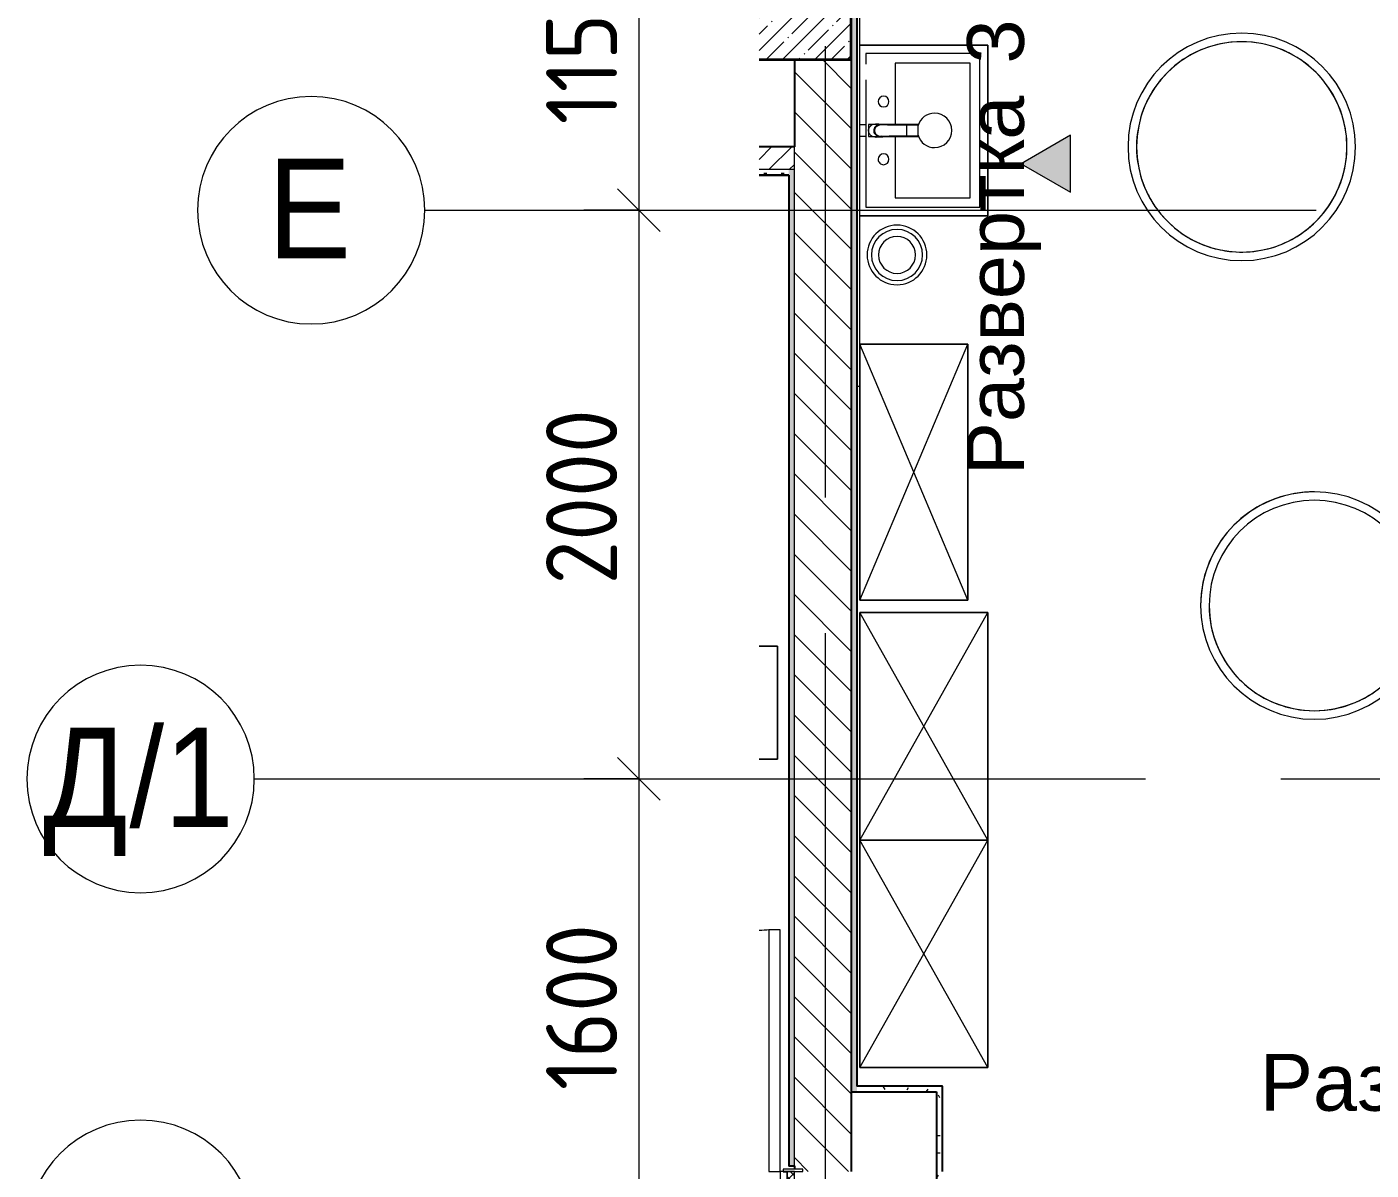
# Model space of a CAD drawing. Header units: millimetres. Extents: x 97900 to 162318, y -1987 to 22028.
# Drawn here: x 97900 to 102629, y 13625 to 17645 of the extents above; entities that cross this region are included whole.
import ezdxf

# ---------------------------------------------------------------- set-up
doc = ezdxf.new("R2010")
doc.units = ezdxf.units.MM
doc.linetypes.add('Осевая', pattern=[3175, 635, -476.25, 1587.5, -476.25])
for name, color, linetype, lineweight in [('0-1', 7, 'Continuous', 9), ('A-ANNO-DIMS', 7, 'Continuous', 9), ('A-ANNO-DIMS-100', 7, 'Continuous', 9), ('A-DOOR', 7, 'Continuous', 9), ('A-DOOR-1', 7, 'Continuous', 13), ('A-DOOR-FRAM', 7, 'Continuous', 13), ('A-WALL', 7, 'Continuous', 9), ('G-ANNO-SYMB', 7, 'Continuous', 9), ('I-WALL', 7, 'Continuous', 9), ('P-SANR-FIXT', 7, 'Continuous', 9), ('P-SANR-FIXT-1', 7, 'Continuous', 13), ('Оси', 7, 'Continuous', 9), ('Оси-1', 7, 'Continuous', 20), ('Оси-2', 7, 'Осевая', 9)]:
    doc.layers.add(name, color=color, linetype=linetype, lineweight=lineweight)
for name, color, linetype, lineweight, true_color in [('A-WALL-1', 7, 'Continuous', 35, 0x3c3c3c), ('A-WALL-2', 7, 'Continuous', 25, 0x3c3c3c), ('A-WALL-FNSH-1', 7, 'Continuous', 13, 0x3c3c3c), ('I-FURN-1', 7, 'Continuous', 9, 0xf0f0f0)]:
    doc.layers.add(name, color=color, linetype=linetype, lineweight=lineweight, true_color=true_color)
doc.styles.add('Arial', font='arial.ttf', dxfattribs={"width": 0.9, "height": 350})
doc.styles.add('Arial_1', font='arial.ttf', dxfattribs={"height": 200})
doc.styles.add('ISOCPEUR', font='isocpeur.ttf', dxfattribs={"width": 0.9, "height": 250})
doc.dimstyles.new('ISO-2_5_0_9К_БОЛЬШОЙ', dxfattribs={"dimscale": 304.8, "dimtxt": 248.995294, "dimasz": 0.492126, "dimexe": 0.393701, "dimexo": 0.984252, "dimgap": 0, "dimtad": 1, "dimdec": 0, "dimrnd": 10, "dimzin": 0, "dimdsep": 46, "dimtxsty": 'ISOCPEUR', "dimblk1": 'OBLIQUE', "dimblk2": 'OBLIQUE', "dimsah": 1, "dimcen": 0.09, "dimdle": 0.393701, "dimazin": 0, "dimtfac": 1, "dimtdec": 4, "dimtix": 1, "dimtmove": 0, "dimatfit": 3, "dimfxl": 1, "dimtvp": 1, "dimtolj": 1, "dimtzin": 0, "dimarcsym": 2})
pattern_1 = [(45, (0, 0), (-57.024626, 57.024626), []), (45, (57.025, 0), (-57.024626, 57.024626), [100.806, -20.161, 3.353, -16.808])]
pattern_2 = [(0, (0, 0), (121.92, 30.48), [10.058, -81.382, 10.058, -81.382, -487.68]), (0, (0, 0), (121.92, 30.48), [-182.88, 10.058, -172.822, 10.058, -81.382, -213.36]), (0, (0, 0), (121.92, 30.48), [-457.2, 10.058, -50.902, 10.058, -142.342]), (120, (45.72, 15.24), (-87.356454, 90.345817), [10.058, -81.382, 10.058, -81.382, -487.68]), (120, (45.72, 15.24), (-87.356454, 90.345817), [-182.88, 10.058, -172.822, 10.058, -81.382, -213.36]), (120, (45.72, 15.24), (-87.356454, 90.345817), [-457.2, 10.058, -50.902, 10.058, -142.342]), (240, (60.96, 76.2), (-34.563546, -120.825817), [10.058, -81.382, 10.058, -81.382, -487.68]), (240, (60.96, 76.2), (-34.563546, -120.825817), [-182.88, 10.058, -172.822, 10.058, -81.382, -213.36]), (240, (60.96, 76.2), (-34.563546, -120.825817), [-457.2, 10.058, -50.902, 10.058, -142.342])]

# ---------------------------------------------------------------- blocks, each defined once
blk = doc.blocks.new('110_Дверь_СКБ_1Ст_Внутренняя1 - Д-8_п_ 950x2100h_охрана 2-32352576-План разверток пом_3_35_ Этаж 3')
at = {"layer": 'A-DOOR'}
h = blk.add_hatch(dxfattribs=at)
h.set_pattern_fill('FP_5', color=256, style=0, pattern_type=2)
h.set_pattern_definition([(135, (1826.41, 174.685), (-14.14214, -14.14214), []), (225, (1826.41, 174.685), (14.14214, -14.14214), [])])
h.paths.add_polyline_path([(487.5, -110), (487.5, 110), (462.5, 110), (462.5, -110)])
blk.add_arc((437.5, 110), 850, 90, 95.0114, dxfattribs=at)
at = {"layer": 'A-DOOR-1'}
for p, q in [((437.5, 960), (397.5, 960)), ((397.5, 960), (397.5, 110)), ((437.5, 110), (437.5, 960)), ((397.5, 110), (437.5, 110))]:
    blk.add_line(p, q, dxfattribs=at)
at = {"layer": 'A-DOOR-FRAM'}
for p, q in [((437.5, 110), (437.5, 70)), ((462.5, 110), (437.5, 110)), ((517.5, 118), (447.5, 118)), ((447.5, 118), (447.5, 110)), ((462.5, 110), (447.5, 110)), ((447.5, 110), (447.5, 109)), ((447.5, 110), (517.5, 110)), ((447.5, 109), (462.5, 109)), ((462.5, 30), (462.5, 110)), ((487.5, 110), (462.5, 110)), ((462.5, 110), (462.5, -110)), ((462.5, 109), (462.5, 110)), ((487.5, -110), (487.5, 110)), ((517.5, 110), (517.5, 118)), ((437.5, 70), (427.5, 70)), ((427.5, 70), (427.5, 30)), ((427.5, 30), (462.5, 30)), ((462.5, 30), (447.5, 30)), ((447.5, 30), (447.5, -110)), ((462.5, -110), (462.5, 30)), ((447.5, -110), (462.5, -110)), ((517.5, -110), (447.5, -110)), ((447.5, -110), (447.5, -118)), ((447.5, -118), (517.5, -118)), ((462.5, -110), (487.5, -110)), ((517.5, -118), (517.5, -110))]:
    blk.add_line(p, q, dxfattribs=at)
blk = doc.blocks.new('Шкаф параметрический - 1_254-V10-План разверток пом_3_35_ Этаж 3')
at = {"layer": 'I-FURN-1'}
for p, q in [((0, 0), (800, 450)), ((0, 450), (800, 0)), ((800, 450), (0, 450)), ((0, 450), (0, 0)), ((0, 0), (0, 450)), ((0, 450), (800, 450)), ((800, 0), (800, 450)), ((800, 450), (800, 0)), ((0, 0), (800, 0)), ((800, 0), (0, 0))]:
    blk.add_line(p, q, dxfattribs=at)
blk = doc.blocks.new('Шкаф параметрический - 1_286-25588646-План разверток пом_3_35_ Этаж 3')
at = {"layer": 'I-FURN-1'}
for p, q in [((0, 0), (900, 380)), ((0, 380), (900, 0)), ((900, 380), (0, 380)), ((0, 380), (0, 0)), ((0, 0), (0, 380)), ((0, 380), (900, 380)), ((900, 0), (900, 380)), ((900, 380), (900, 0)), ((0, 0), (900, 0)), ((900, 0), (0, 0))]:
    blk.add_line(p, q, dxfattribs=at)
blk = doc.blocks.new('ПУФ - 1_53-25461062-План разверток пом_3_35_ Этаж 3')
at = {"layer": 'I-FURN-1'}
for radius, start, end in [(400, 360, 180), (400, 100, 180), (400, 90, 100), (400, 0, 90), (370, 360, 180), (370, 0, 180), (400, 180, 360), (370, 180, 360), (370, 180, 222.3529), (370, 307.0588, 360), (400, 180, 360), (370, 222.3529, 254.1176), (370, 275.2941, 307.0588), (370, 254.1176, 275.2941)]:
    blk.add_arc((0, 0), radius, start, end, dxfattribs=at)
blk = doc.blocks.new('ПУФ - 1_53-V12-План разверток пом_3_35_ Этаж 3')
at = {"layer": 'I-FURN-1'}
for radius, start, end in [(400, 360, 180), (400, 0, 180), (370, 360, 180), (370, 95.2941, 127.0588), (370, 74.1176, 95.2941), (370, 31.7647, 74.1176), (370, 127.0588, 148.2353), (370, 148.2353, 158.8235), (370, 0, 31.7647), (370, 158.8235, 180), (400, 180, 360), (370, 180, 360), (370, 180, 201.1765), (370, 349.4118, 360), (400, 180, 360), (370, 338.8235, 349.4118), (370, 201.1765, 211.7647), (370, 307.0588, 338.8235), (370, 211.7647, 232.9412), (370, 232.9412, 254.1176), (370, 296.4706, 307.0588), (370, 254.1176, 264.7059), (370, 264.7059, 296.4706)]:
    blk.add_arc((0, 0), radius, start, end, dxfattribs=at)
blk = doc.blocks.new('сифон - Для раковины-30615598-План разверток пом_3_35_ Этаж 3')
at = {"layer": 'P-SANR-FIXT'}
for p, q in [((191.1, -40), (191.1, 40)), ((200, 40), (200, -40))]:
    blk.add_line(p, q, dxfattribs=at)
at = {"layer": 'P-SANR-FIXT-1'}
for p, q in [((191.1, 20), (168.5, 20)), ((168.5, -20), (191.1, -20))]:
    blk.add_line(p, q, dxfattribs=at)
blk = doc.blocks.new('смеситель для раковины - Default-30615600-План разверток пом_3_35_ Этаж 3')
at = {"layer": '0-1'}
for p, q in [((19.7, 151.6), (-19.8, 151.6)), ((-20.3, 110), (-20.4, 97.4)), ((19.8, 111.8), (-19.8, 111.8)), ((20.4, 97.4), (20.3, 110)), ((-22.8, 3), (-21.8, 15.6)), ((-20.7, 17.2), (-20.7, 16.7)), ((20.8, 16.7), (20.8, 17.2))]:
    blk.add_line(p, q, dxfattribs=at)
at = {"layer": '0-1', "flags": 128}
for points in [[(-19.8, 151.6), (-20, 151.6), (-20.2, 151.6), (-20.3, 151.5), (-20.4, 151.5), (-20.5, 151.4), (-20.6, 151.3), (-20.6, 151.2), (-20.7, 151.1), (-20.7, 151.1), (-20.7, 151), (-20.7, 151), (-20.8, 150.9), (-20.8, 150.6), (-20.8, 149.7), (-20.8, 148.7), (-20.8, 147.7), (-20.9, 146.7), (-20.9, 145.3), (-21.1, 93.2)], [(19.7, 151.6), (20, 151.6), (20.2, 151.6), (20.4, 151.5), (20.5, 151.4), (20.6, 151.3), (20.6, 151.3), (20.7, 151.2), (20.7, 151.1), (20.7, 151.1), (20.7, 151), (20.8, 151), (20.8, 150.9), (20.8, 150.6)], [(-19.8, 111.8), (-19.9, 111.8), (-20, 111.8), (-20.1, 111.8), (-20.1, 111.7), (-20.2, 111.7), (-20.3, 111.6), (-20.3, 111.5), (-20.3, 111.5), (-20.3, 111.4), (-20.3, 111.4), (-20.3, 111.4), (-20.3, 111.3), (-20.3, 111.2), (-20.3, 111), (-20.3, 110.8), (-20.3, 110.6), (-20.3, 110.3), (-20.3, 110)], [(12.1, -0.1), (14.4, 1.7), (18.1, 6.1), (20.4, 11.5), (21.2, 17.2), (21.2, 36.2), (21.1, 56), (21, 111.4)], [(19.8, 111.8), (19.9, 111.8), (20, 111.8), (20.1, 111.8), (20.2, 111.7), (20.2, 111.6), (20.3, 111.6), (20.3, 111.5), (20.3, 111.5), (20.3, 111.4), (20.3, 111.4), (20.3, 111.3), (20.3, 111.1), (20.3, 110.9), (20.3, 110.7), (20.3, 110.4), (20.3, 110)], [(-21.8, 15.6), (-21.7, 19.7), (-21.6, 24.4), (-21.5, 30.8), (-21.4, 37.1), (-21.3, 49.4), (-21.2, 68.8), (-21.1, 88)], [(-18.9, 7.6), (-20, 10.3), (-20.8, 13.1), (-21.1, 18.6), (-21.1, 48.6), (-21.1, 93.2)], [(21.8, 15.6), (22.1, 11.2), (22.8, 3)]]:
    blk.add_lwpolyline(points, dxfattribs=at)
at = {"layer": 'P-SANR-FIXT'}
for p, q in [((21, 151.6), (-21, 151.6)), ((-21, 151.6), (-21, -23)), ((-19.7, 144), (-19.8, 111.7)), ((19.8, 111.7), (19.7, 144)), ((21, -23), (21, 151.6)), ((-21, 19.9), (-20.8, 19.8)), ((-20.4, 22), (-20.8, 19.8)), ((19.4, 12.9), (20.4, 11.1)), ((20.8, 19.8), (20.4, 22)), ((21, 19.9), (20.8, 19.8)), ((20.9, 18.5), (20.8, 19.8)), ((20.9, 18.4), (21.1, 18.4)), ((22.5, 5), (22.9, 1.7)), ((-21, -23), (21, -23)), ((-0.6, -2.8), (0.6, -2.8))]:
    blk.add_line(p, q, dxfattribs=at)
at = {"layer": 'P-SANR-FIXT', "flags": 128}
for points in [[(-21.1, 16.9), (-21.1, 42.2), (-21, 67.6), (-20.8, 118.3), (-20.7, 143.7), (-20.7, 149.4), (-20.8, 150.2), (-20.9, 145.3), (-20.9, 138.9), (-21.1, 88.1)], [(-20.1, 88.1), (-20.1, 99.6), (-20, 111), (-20, 122.4), (-19.9, 133.8), (-19.9, 145.2)], [(19.9, 145.2), (19.9, 138.9), (19.9, 132.6), (20, 126.2), (20, 119.9), (20, 113.5), (20, 107.2), (20.1, 100.8), (20.1, 94.5), (20.1, 88.1)], [(21.1, 88.1), (20.9, 138.9), (20.9, 145.3), (20.8, 150.2), (20.7, 149.4), (20.7, 143.7), (20.8, 118.3), (21, 67.6), (21.1, 42.2), (21.1, 16.9)], [(-21.1, 18.6), (-21.1, 18.6), (-21.1, 18.6), (-21, 18.6), (-21, 18.6), (-21, 18.5), (-20.9, 18.5), (-20.9, 18.5)], [(-21.1, 18.4), (-21.1, 18), (-21.1, 17.6), (-21.1, 17.2), (-21.1, 16.8), (-21.1, 16.4)], [(-20.8, 19.8), (-20.9, 19.2), (-20.9, 18.5)], [(-15.9, 4.1), (-13.1, 1.6), (-9.8, -0.4), (-6.1, -1.8), (-2.1, -2.5), (2.1, -2.5), (6.1, -1.8), (9.8, -0.4), (11.1, 0.4)], [(11.5, 0.5), (13.1, 1.6), (15.9, 4.1)], [(21.1, 16.4), (21.1, 16.8), (21.1, 17.2), (21.1, 17.6), (21.1, 18), (21.1, 18.4)], [(22.9, 1.4), (22.7, 3.2), (22.5, 5.6), (22.3, 7.9), (22.1, 10.8), (21.8, 15.2)], [(0.6, -3.9), (0.3, -3.9), (0.1, -3.9), (-0.1, -3.9), (-0.3, -3.9), (-0.6, -3.9)]]:
    blk.add_lwpolyline(points, dxfattribs=at)
at = {"layer": 'P-SANR-FIXT'}
for centre, major_axis, ratio, start_param, end_param in [((-19.8, 109.7), (-0.5, 0.002), 0.095846, 0.017294, 1.571164), ((19.8, 109.7), (0.5, 0.002), 0.095848, 4.711795, 6.265892), ((0, 17.2), (20.8, 0), 0.98634, 3.038054, 3.141593), ((0, 17.2), (20.8, 0), 0.98634, 3.141593, 3.441377), ((0, 16.7), (20.8, 0), 0.98634, 3.141593, 3.372062), ((0, 16.7), (20.7, 0), 0.98634, 3.571127, 3.769911), ((0, 17.2), (20.8, 0), 0.98634, 3.613983, 5.358408), ((0, 16.7), (20.7, 0), 0.98634, 3.994763, 4.083653), ((0, 16.7), (20.8, 0), 0.98634, 5.376246, 5.846752), ((0, 17.2), (20.8, 0), 0.98634, 5.499139, 5.804813), ((0, 17.2), (-20.8, 0), 0.98634, 2.841808, 3.141593), ((0, 16.7), (20.8, 0), 0.98634, 6.052716, 6.283185), ((0, 17.2), (20.8, 0), 0.98634, 0, 0.103539), ((0, 16.7), (20.7, 0), 0.98634, 4.276566, 4.807479), ((0, 16.7), (20.8, 0), 0.98634, 4.9338, 5.10736)]:
    blk.add_ellipse(centre, major_axis=major_axis, ratio=ratio, start_param=start_param, end_param=end_param, dxfattribs=at)
for points, knots in [([(-19.9, 145.2), (-19.9, 146), (-19.9, 147.4), (-19.8, 149.3), (-19.8, 150.7), (-19.8, 151.5), (-19.8, 151.6), (-19.8, 151.6)], [0, 0, 0, 0, 0.1, 0.2, 0.3, 0.4, 0.4725859, 0.4725859, 0.4725859, 0.4725859]), ([(-19.8, 151.6), (-19.7, 151.6), (-19.7, 151.6), (-19.7, 151.2), (-19.7, 150), (-19.7, 148.3), (-19.7, 146.2), (-19.7, 144.8), (-19.7, 144)], [0.4728347, 0.4728347, 0.4728347, 0.4728347, 0.5, 0.6, 0.7, 0.8, 0.9, 1, 1, 1, 1]), ([(19.7, 144), (19.7, 144.8), (19.7, 146.2), (19.7, 148.3), (19.7, 150), (19.7, 151.2), (19.7, 151.6), (19.7, 151.6), (19.7, 151.6)], [0, 0, 0, 0, 0.1, 0.2, 0.3, 0.4, 0.5, 0.5274121, 0.5274121, 0.5274121, 0.5274121]), ([(19.7, 151.6), (19.8, 151.6), (19.8, 151.5), (19.8, 150.7), (19.8, 149.3), (19.9, 147.4), (19.9, 146), (19.9, 145.2)], [0.5275209, 0.5275209, 0.5275209, 0.5275209, 0.6, 0.7, 0.8, 0.9, 1, 1, 1, 1]), ([(-20.4, 97.4), (-20.4, 91.1), (-20.5, 81.8), (-20.6, 69.7), (-20.6, 60.7), (-20.7, 54.9), (-20.7, 52.1)], [0, 0, 0, 0, 0.2222222, 0.3333333, 0.4444444, 0.5555556, 0.5555556, 0.5555556, 0.5555556]), ([(-20.5, 43.6), (-20.5, 44.1), (-20.5, 44.9), (-20.5, 45.9), (-20.4, 46.5), (-20.4, 47), (-20.4, 47.6), (-20.3, 48.2), (-20.3, 49.3), (-20.3, 50.8), (-20.3, 52.7), (-20.3, 54.8), (-20.2, 57.1), (-20.2, 60.5), (-20.1, 67), (-20, 78.4), (-19.9, 90.5), (-19.9, 97.4)], [0.3665203, 0.3665203, 0.3665203, 0.3665203, 0.3928571, 0.4107143, 0.4196429, 0.4285714, 0.4375, 0.4464286, 0.4642857, 0.5, 0.5357143, 0.5714286, 0.6071429, 0.6428571, 0.7142857, 0.8571429, 1, 1, 1, 1]), ([(-19.8, 111.8), (-19.8, 111.8), (-19.8, 111.7), (-19.8, 110.9), (-19.8, 110.1), (-19.8, 109.7)], [0.4695548, 0.4695548, 0.4695548, 0.4695548, 0.6, 0.8, 1, 1, 1, 1]), ([(19.8, 109.7), (19.8, 110.1), (19.8, 110.9), (19.8, 111.7), (19.8, 111.8), (19.8, 111.8)], [0, 0, 0, 0, 0.2, 0.4, 0.5304748, 0.5304748, 0.5304748, 0.5304748]), ([(19.9, 97.4), (19.9, 90.5), (20, 78.4), (20.1, 66.9), (20.2, 60.3), (20.3, 57), (20.3, 54.6), (20.3, 52.6), (20.3, 50.7), (20.3, 49.2), (20.4, 48.1), (20.4, 47.4), (20.4, 46.9), (20.4, 46.4), (20.4, 45.8), (20.4, 44.6), (20.4, 43), (20.4, 41.3), (20.5, 40), (20.5, 39.2), (20.6, 38.5), (20.7, 37.9), (20.7, 37.5)], [0, 0, 0, 0, 0.1428571, 0.2857143, 0.3571429, 0.3928571, 0.4285714, 0.4642857, 0.5, 0.5357143, 0.5535714, 0.5625, 0.5714286, 0.5803571, 0.5892857, 0.6071429, 0.6428571, 0.6785714, 0.6964286, 0.7053571, 0.7142857, 0.7301718, 0.7301718, 0.7301718, 0.7301718]), ([(20.7, 52.1), (20.7, 54.9), (20.6, 60.7), (20.6, 68.9), (20.5, 76.5), (20.5, 85.7), (20.4, 92.7), (20.4, 97.4)], [0.4444444, 0.4444444, 0.4444444, 0.4444444, 0.5555556, 0.6666667, 0.75, 0.8333333, 1, 1, 1, 1]), ([(-21.1, 88.1), (-21.1, 85.7), (-21.1, 82.2), (-21.1, 77.5), (-21.2, 73.9), (-21.2, 70.4), (-21.2, 66.8), (-21.2, 63.9), (-21.2, 61.5), (-21.2, 59.8), (-21.2, 58), (-21.2, 55.7), (-21.3, 52.8), (-21.3, 49.3), (-21.3, 46), (-21.3, 42.6), (-21.4, 39.4), (-21.4, 36.2), (-21.5, 32.2), (-21.5, 27.5), (-21.7, 20.9), (-21.8, 17.2), (-21.8, 15.2)], [0, 0, 0, 0, 0.083333, 0.125, 0.166667, 0.208333, 0.25, 0.291667, 0.3125, 0.333333, 0.354167, 0.375, 0.416667, 0.458333, 0.5, 0.541667, 0.583333, 0.625, 0.666667, 0.75, 0.833333, 1, 1, 1, 1]), ([(-20.7, 51.4), (-20.7, 50.9), (-20.8, 49.6), (-20.8, 47.4), (-20.8, 45.2), (-20.8, 43.5), (-20.9, 41.8), (-20.9, 39.8), (-20.9, 37.7), (-20.9, 36.2), (-20.9, 35.4), (-21, 34.1), (-21, 32.6), (-21, 31), (-21, 29.7), (-21, 28.6), (-21, 27.7), (-21, 26.8), (-21.1, 25.6), (-21.1, 22.9), (-21.1, 20.4), (-21.1, 18.4)], [0.5650279, 0.5650279, 0.5650279, 0.5650279, 0.5833333, 0.6180556, 0.6527778, 0.6701389, 0.6875, 0.7222222, 0.7569444, 0.7743056, 0.7829861, 0.7916667, 0.8263889, 0.84375, 0.8611111, 0.8784722, 0.8871528, 0.8958333, 0.9131944, 0.9305556, 1, 1, 1, 1]), ([(20.1, 88.1), (20.1, 88.2), (20.2, 88.3), (20.4, 88.2), (20.5, 88), (20.6, 87.8), (20.7, 87.5), (20.7, 87.3), (20.8, 87.1), (20.9, 87), (20.9, 86.8), (20.9, 86.7)], [0, 0, 0, 0, 0.1, 0.19375, 0.25, 0.3, 0.35, 0.4, 0.45, 0.525, 0.575, 0.575, 0.575, 0.575]), ([(21.1, 18.4), (21.1, 19.2), (21.1, 20.8), (21.1, 23.1), (21.1, 25), (21.1, 26.5), (21, 27.6), (21, 28.6), (21, 30), (21, 31.7), (21, 33.4), (21, 34.6), (20.9, 35.2), (20.9, 35.7), (20.9, 36.3), (20.9, 36.9), (20.9, 38.1), (20.9, 39.8), (20.9, 41.4), (20.8, 42.8), (20.8, 44.1), (20.8, 45.8), (20.8, 48.4), (20.8, 50.2), (20.7, 51.4)], [0, 0, 0, 0, 0.0277778, 0.0555556, 0.0833333, 0.0972222, 0.1111111, 0.125, 0.1388889, 0.1666667, 0.1944444, 0.2083333, 0.2152778, 0.2222222, 0.2291667, 0.2361111, 0.25, 0.2777778, 0.3055556, 0.3194444, 0.3333333, 0.3611111, 0.3888889, 0.4349509, 0.4349509, 0.4349509, 0.4349509]), ([(21.8, 15.2), (21.8, 16.4), (21.7, 19.4), (21.6, 24.2), (21.5, 28.2), (21.5, 30.6), (21.5, 32.4), (21.4, 34.1), (21.4, 35.8), (21.4, 37.3), (21.4, 38.7), (21.4, 39.8), (21.4, 41), (21.3, 42.6), (21.3, 44.7), (21.3, 47.5), (21.3, 50.9), (21.2, 55.1), (21.2, 60), (21.2, 65.1), (21.2, 69.9), (21.2, 74.5), (21.1, 80.6), (21.1, 85.1), (21.1, 88.1)], [0, 0, 0, 0, 0.142857, 0.285714, 0.357143, 0.392857, 0.428571, 0.464286, 0.5, 0.535714, 0.553571, 0.571429, 0.589286, 0.607143, 0.642857, 0.678571, 0.714286, 0.75, 0.785714, 0.821429, 0.857143, 0.892857, 0.928571, 1, 1, 1, 1]), ([(-21.8, 15.2), (-21.9, 13.9), (-22, 12.1), (-22.1, 10.1), (-22.2, 8.7), (-22.3, 7.5), (-22.4, 6.6), (-22.5, 5.7), (-22.6, 4.8), (-22.7, 3.8), (-22.8, 2.5), (-22.9, 1.5), (-22.9, 0.9)], [0, 0, 0, 0, 0.166667, 0.25, 0.333333, 0.416667, 0.5, 0.583333, 0.666667, 0.75, 0.833333, 1, 1, 1, 1]), ([(22.9, 0.3), (22.9, -2.5), (22.3, -6.4), (20, -11.4), (17.7, -14.7), (14.9, -17.6), (11.6, -20), (7.9, -21.7), (4.5, -22.6), (1.5, -23), (-1.9, -23), (-6, -22.4), (-10, -20.8), (-12.8, -19.1), (-14.8, -17.5), (-16.7, -15.8), (-18.8, -13.3), (-21.9, -8.1), (-22.9, -3.2), (-22.9, 0.3)], [0, 0, 0, 0, 0.111111, 0.166667, 0.222222, 0.277778, 0.333333, 0.388889, 0.444444, 0.479167, 0.513889, 0.583333, 0.652778, 0.6875, 0.722222, 0.756944, 0.791667, 0.861111, 1, 1, 1, 1]), ([(-21, 19.9), (-21, 19.7), (-21, 19.5), (-21.1, 19.2), (-21.1, 18.9), (-21.1, 18.7), (-21.1, 18.6)], [0, 0, 0, 0, 0.333333, 0.5, 0.666667, 1, 1, 1, 1]), ([(-0.6, -3.9), (-1.6, -3.9), (-3.8, -3.7), (-7, -2.8), (-10, -1.5), (-12.8, 0.2), (-15.2, 2.3), (-17.3, 4.8), (-18.7, 7.1), (-19.6, 9), (-20.1, 10.6), (-20.6, 12.1), (-21, 14.3), (-21.1, 15.9), (-21.1, 16.9)], [0, 0, 0, 0, 0.1, 0.2, 0.3, 0.4, 0.5, 0.6, 0.7, 0.75, 0.8, 0.85, 0.9, 1, 1, 1, 1]), ([(-21.1, 16.4), (-21.1, 14.3), (-20.4, 11.1), (-18.7, 7.6), (-17.5, 5.8), (-16.4, 4.5), (-15.2, 3.2), (-13.9, 2.1), (-12.5, 1), (-10.9, 0.1), (-9.2, -0.7), (-6.9, -1.7), (-3.8, -2.5), (0, -2.8), (3.8, -2.5), (6.9, -1.7), (9, -0.9), (10.1, -0.3), (10.9, 0.1), (11.7, 0.5), (12.7, 1.2), (13.9, 2), (15, 3), (15.8, 3.8), (16.4, 4.5), (17, 5.2), (17.7, 6.2), (18.6, 7.6), (19.3, 9), (19.7, 9.9), (19.9, 10.5), (20, 10.9), (20.2, 11.2), (20.3, 11.7), (20.6, 12.6), (20.8, 13.8), (21, 15.1), (21.1, 16), (21.1, 16.4)], [0, 0, 0, 0, 0.111111, 0.166667, 0.194444, 0.222222, 0.25, 0.277778, 0.305556, 0.333333, 0.361111, 0.388889, 0.444444, 0.5, 0.555556, 0.611111, 0.638889, 0.652778, 0.666667, 0.680556, 0.694444, 0.722222, 0.75, 0.763889, 0.777778, 0.791667, 0.805556, 0.833333, 0.861111, 0.875, 0.881944, 0.888889, 0.895833, 0.902778, 0.916667, 0.944444, 0.972222, 1, 1, 1, 1]), ([(-21, 19.9), (-21, 20.5), (-20.9, 21.9), (-20.9, 23.9), (-20.9, 25.6), (-20.9, 26.9), (-20.9, 27.6), (-20.9, 28.1), (-20.9, 28.7), (-20.9, 29.4), (-21, 30.9), (-21, 33.1), (-21, 35.5), (-20.9, 37.4), (-20.9, 38.5), (-20.8, 39.3), (-20.7, 40.1), (-20.7, 40.7), (-20.6, 41.2), (-20.6, 41.3)], [0, 0, 0, 0, 0.0357143, 0.0714286, 0.1071429, 0.125, 0.1339286, 0.1428571, 0.1517857, 0.1607143, 0.1785714, 0.2142857, 0.25, 0.2678571, 0.2857143, 0.2946429, 0.3035714, 0.3214286, 0.3257253, 0.3257253, 0.3257253, 0.3257253]), ([(-20.8, 14.6), (-20.7, 14.1), (-20.6, 12.9), (-20.2, 11.6), (-20, 10.9)], [0, 0, 0, 0, 0.4, 1, 1, 1, 1]), ([(-20, 10.9), (-19.6, 9.8), (-18.5, 7.4), (-17, 5.2), (-15.9, 4.1)], [0, 0, 0, 0, 0.444444, 1, 1, 1, 1]), ([(21.1, 16.9), (21.1, 15.9), (21, 13.7), (20.2, 10.6), (19, 7.6), (16.7, 3.9), (12.9, 0), (7.1, -3.1), (2.7, -3.9), (0.6, -3.9)], [0, 0, 0, 0, 0.1, 0.2, 0.3, 0.4, 0.6, 0.8, 1, 1, 1, 1]), ([(15.9, 4.1), (16.7, 5), (18.4, 7.2), (19.5, 9.5), (20, 10.9)], [0, 0, 0, 0, 0.444444, 1, 1, 1, 1]), ([(20, 10.9), (20.2, 11.4), (20.5, 12.7), (20.7, 13.9), (20.8, 14.6)], [0, 0, 0, 0, 0.444444, 1, 1, 1, 1]), ([(20.9, 33.9), (20.9, 33.6), (20.9, 32.5), (20.9, 30.9), (20.9, 29.2), (20.9, 28.3), (20.9, 27.5), (20.9, 26.8), (20.9, 25.6), (20.9, 23.9), (21, 21.9), (21, 20.5), (21, 19.9)], [0.7766981, 0.7766981, 0.7766981, 0.7766981, 0.7857143, 0.8214286, 0.8392857, 0.8571429, 0.8660714, 0.875, 0.8928571, 0.9285714, 0.9642857, 1, 1, 1, 1]), ([(-0.6, -3.9), (-0.6, -3.9), (-0.6, -3.7), (-0.6, -3.5), (-0.6, -3.1), (-0.6, -2.9), (-0.6, -2.8)], [0, 0, 0, 0, 0.363636, 0.545455, 0.727273, 1, 1, 1, 1]), ([(0.6, -3.9), (0.6, -3.9), (0.6, -3.7), (0.6, -3.5), (0.6, -3.1), (0.6, -2.9), (0.6, -2.8)], [0, 0, 0, 0, 0.363636, 0.545455, 0.727273, 1, 1, 1, 1])]:
    blk.add_open_spline(points, degree=3, knots=knots, dxfattribs=at)
for points in [[(-19.8, 111.8), (-19.8, 111.8), (-19.8, 111.8), (-19.8, 111.8)], [(19.8, 111.8), (19.8, 111.8), (19.8, 111.8), (19.8, 111.8)], [(-20.1, 88.1), (-20.4, 88.2), (-20.6, 88.2), (-20.8, 88.2)], [(-20, 85.7), (-20.1, 86.5), (-20.1, 87.3), (-20.1, 88.1)], [(20.1, 88.1), (20.1, 87.3), (20.1, 86.5), (20, 85.7)], [(-22.9, 0.9), (-22.9, 2.2), (-22.8, 3.6), (-22.6, 4.9)], [(-21.8, 15.2), (-21.8, 16.4), (-21.7, 17.6), (-21.4, 18.8)], [(-21.2, 19.5), (-21, 20.5), (-20.6, 21.4), (-20.2, 22.3)], [(-20.9, 18.4), (-21, 18.4), (-21.1, 18.4), (-21.1, 18.5)], [(-20.4, 22.5), (-20.7, 21.7), (-20.9, 20.8), (-21, 19.9)], [(-20.9, 18.3), (-20.9, 17.7), (-20.9, 16.5), (-20.8, 15.2), (-20.8, 14.6)], [(20.7, 19.9), (20.7, 17.5), (19.9, 12.6), (16.3, 6), (10.7, 1.1), (3.8, -1.6), (-3.7, -1.6), (-10.7, 1.1), (-16.3, 6), (-19.9, 12.6), (-20.7, 17.5), (-20.7, 19.9)], [(-20.4, 11.1), (-20.1, 11.7), (-19.8, 12.3), (-19.4, 12.9)], [(20.2, 22.3), (21.2, 20.1), (21.8, 17.6), (21.8, 15.2)], [(21, 19.9), (20.9, 20.8), (20.7, 21.7), (20.4, 22.5)], [(20.8, 14.6), (20.8, 15.2), (20.9, 16.5), (20.9, 17.8), (20.9, 18.4)], [(21.1, 18.5), (21.1, 18.5), (21, 18.5), (20.9, 18.5)], [(21.1, 18.5), (21.1, 18.6), (21.1, 18.7), (21.1, 18.9), (21.1, 19.2), (21.1, 19.4), (21, 19.6), (21, 19.8), (21, 19.9)], [(-3, -2.5), (-2.2, -2.7), (-1.4, -2.7), (-0.6, -2.8)]]:
    blk.add_open_spline(points, degree=3, dxfattribs=at)
blk = doc.blocks.new('мусорная корзина - Round_ Metal-30590745-План разверток пом_3_35_ Этаж 3')
at = {"layer": 'P-SANR-FIXT'}
for radius, start, end in [(105, 0, 180), (90, 360, 180), (65, 0, 180), (105, 180, 360), (90, 180, 360), (65, 180, 360)]:
    blk.add_arc((0, 0), radius, start, end, dxfattribs=at)
blk = doc.blocks.new('Мойка кухонная - Раковина Roca Victoria-N Unik 600х460 мм-30768662-План разверток пом_3_35_ Этаж 3')
at = {"layer": 'P-SANR-FIXT'}
for p, q in [((178.2, 0), (-270, 0)), ((-270, 0), (-270, -400)), ((270, 0), (233.2, 0)), ((270, -400), (270, 0)), ((-20.5, -102.3), (-236.6, -102.3)), ((-236.6, -102.3), (-236.6, -366.4)), ((236.1, -102.3), (19.4, -102.3)), ((236.1, -366.4), (236.1, -102.3)), ((-236.6, -366.4), (236.1, -366.4)), ((-270, -400), (270, -400))]:
    blk.add_line(p, q, dxfattribs=at)
for centre, radius, start, end in [((-101.6, -61.9), 19, 90, 180), ((-101.6, -61.9), 19, 360, 90), ((101.6, -61.9), 19.1, 360, 180), ((-101.6, -61.9), 19, 180, 270), ((-101.6, -61.9), 19.1, 270, 360), ((101.6, -61.9), 19.1, 180, 360), ((0, -241.3), 60.5, 106.4507, 180), ((0, -241.3), 60.5, 360, 72.9655), ((0, -241.3), 60.5, 180, 360)]:
    blk.add_arc(centre, radius, start, end, dxfattribs=at)
blk = doc.blocks.new('Ось сетки - D8-29747960-План разверток пом_3_35_ Этаж 3')
at = {"layer": 'Оси-1'}
for start, end in [(360, 180), (180, 360)]:
    blk.add_arc((0, 0), 4, start, end, dxfattribs=at)
blk = doc.blocks.new('Фасад - Марка фасада_Указатель-25386507-План разверток пом_3_35_ Этаж 3')
at = {"layer": 'G-ANNO-SYMB'}
blk.add_hatch(color=256, dxfattribs=at).paths.add_polyline_path([(-1, 0), (0, 1.732), (1, 0), (0, 0)])
for p, q in [((0, 1.732), (-1, 0)), ((1, 0), (0, 1.732)), ((-1, 0), (0, 0)), ((0, 0), (1, 0))]:
    blk.add_line(p, q, dxfattribs=at)
blk = doc.blocks.new('DIMBLOCK2-План разверток пом_3_35_ Этаж 3')
at = {"layer": 'A-ANNO-DIMS-100', "lineweight": 20}
for p, q in [((100053.2, 18150), (99978.2, 18225)), ((100053.2, 18150), (100128.2, 18075)), ((100053.2, 17000), (99978.2, 17075)), ((100053.2, 17000), (100128.2, 16925))]:
    blk.add_line(p, q, dxfattribs=at)
at = {"layer": 'A-ANNO-DIMS-100'}
for p, q in [((99859.3, 18150), (100173.2, 18150)), ((100053.2, 18150), (99859.3, 18150)), ((100053.2, 18150), (100053.2, 17000)), ((99859.3, 17000), (100173.2, 17000)), ((100053.2, 17000), (99859.3, 17000))]:
    blk.add_line(p, q, dxfattribs=at)
at = {"layer": 'A-ANNO-DIMS-100', "color": 0, "insert": (99726.6, 17302.1), "char_height": 250, "width": 655.049, "attachment_point": 1, "rotation": 90, "line_spacing_factor": 1.149209, "style": 'ISOCPEUR'}
blk.add_mtext('1150', dxfattribs=at)
blk = doc.blocks.new('_Oblique')
at = {"color": 0, "linetype": 'ByBlock', "lineweight": -2}
blk.add_line((-0.5, -0.5), (0.5, 0.5), dxfattribs=at)
blk = doc.blocks.new('DIMBLOCK3-План разверток пом_3_35_ Этаж 3')
at = {"layer": 'A-ANNO-DIMS-100', "lineweight": 20}
for p, q in [((100053.2, 17000), (99978.2, 17075)), ((100053.2, 17000), (100128.2, 16925)), ((100053.2, 15000), (99978.2, 15075)), ((100053.2, 15000), (100128.2, 14925))]:
    blk.add_line(p, q, dxfattribs=at)
at = {"layer": 'A-ANNO-DIMS-100'}
for p, q in [((99859.3, 17000), (100173.2, 17000)), ((100053.2, 17000), (99859.3, 17000)), ((100053.2, 17000), (100053.2, 15000)), ((99859.3, 15000), (100173.2, 15000)), ((100053.2, 15000), (99859.3, 15000))]:
    blk.add_line(p, q, dxfattribs=at)
at = {"layer": 'A-ANNO-DIMS-100', "color": 0, "insert": (99726.6, 15684), "char_height": 250, "width": 758.478, "attachment_point": 1, "rotation": 90, "line_spacing_factor": 1.149209, "style": 'ISOCPEUR'}
blk.add_mtext('2000', dxfattribs=at)
blk = doc.blocks.new('DIMBLOCK4-План разверток пом_3_35_ Этаж 3')
at = {"layer": 'A-ANNO-DIMS-100', "lineweight": 20}
for p, q in [((100053.2, 15000), (99978.2, 15075)), ((100053.2, 15000), (100128.2, 14925)), ((100053.2, 13400), (99978.2, 13475)), ((100053.2, 13400), (100128.2, 13325))]:
    blk.add_line(p, q, dxfattribs=at)
at = {"layer": 'A-ANNO-DIMS-100'}
for p, q in [((99859.3, 15000), (100173.2, 15000)), ((100053.2, 15000), (99859.3, 15000)), ((100053.2, 15000), (100053.2, 13280)), ((99859.3, 13400), (100173.2, 13400)), ((100053.2, 13400), (99859.3, 13400))]:
    blk.add_line(p, q, dxfattribs=at)
at = {"layer": 'A-ANNO-DIMS-100', "color": 0, "insert": (99726.6, 13905.5), "char_height": 250, "width": 706.764, "attachment_point": 1, "rotation": 90, "line_spacing_factor": 1.149209, "style": 'ISOCPEUR'}
blk.add_mtext('1600', dxfattribs=at)

msp = doc.modelspace()

# ---------------------------------------------------------------- hatches: boundary and pattern name
at = {"layer": 'I-WALL'}
h = msp.add_hatch(dxfattribs=at)
h.set_pattern_fill('FP_1', color=256, style=0, pattern_type=2)
h.set_pattern_definition(pattern_1)
h.paths.add_polyline_path([(100580, 17530), (100800, 17530), (100800, 21400), (100580, 21400), (100580, 17750)])
h = msp.add_hatch(dxfattribs=at)
h.set_pattern_fill('FP_9', color=256, style=0, pattern_type=2)
h.set_pattern_definition(pattern_2)
h.paths.add_polyline_path([(100800, 13900), (100820, 13900), (100820, 21150), (100800, 21150), (100800, 15408.5)])
h = msp.add_hatch(dxfattribs=at)
h.set_pattern_fill('FP_1', color=256, style=0, pattern_type=2)
h.set_pattern_definition(pattern_1)
h.paths.add_polyline_path([(100475.9, 17530), (100580, 17530), (100580, 17750), (100475.9, 17750), (100475.9, 17746.8)])
h = msp.add_hatch(dxfattribs=at)
h.set_pattern_fill('FP_2', color=256, style=0, pattern_type=2)
h.set_pattern_definition([(135, (0, 0), (-70.71068, -70.71068), [])])
h.paths.add_polyline_path([(100800, 13620), (100800, 17530), (100600, 17530), (100600, 13628), (100630, 13628), (100630, 13620)])
h = msp.add_hatch(dxfattribs=at)
h.set_pattern_fill('FP_4', color=256, style=0, pattern_type=2)
h.set_pattern_definition([(45, (0, 0), (-35.35534, 35.35534), [])])
h.paths.add_polyline_path([(100580, 17142.8), (100600, 17142.8), (100600, 17222.8), (100475.9, 17222.8), (100475.9, 17142.8)])
h = msp.add_hatch(dxfattribs=at)
h.set_pattern_fill('FP_9', color=256, style=0, pattern_type=2)
h.set_pattern_definition(pattern_2)
h.paths.add_polyline_path([(100579, 17122.8), (100580, 17122.8), (100580, 17142.8), (100475.9, 17141.7), (100475.9, 17122.8)])
h = msp.add_hatch(dxfattribs=at)
h.set_pattern_fill('FP_9', color=256, style=0, pattern_type=2)
h.set_pattern_definition(pattern_2)
h.paths.add_polyline_path([(100580, 13640), (100600, 13640), (100600, 17142.8), (100580, 17142.8), (100580, 15408.5)])
h = msp.add_hatch(dxfattribs=at)
h.set_pattern_fill('FP_9', color=256, style=0, pattern_type=2)
h.set_pattern_definition(pattern_2)
h.paths.add_polyline_path([(101100, 13900), (101120, 13900), (101120, 13920), (100820, 13920), (100820, 13900)])
h = msp.add_hatch(dxfattribs=at)
h.set_pattern_fill('FP_9', color=256, style=0, pattern_type=2)
h.set_pattern_definition(pattern_2)
h.paths.add_polyline_path([(101120, 13600), (101120, 13900), (101100, 13900), (101100, 13600)])

# ---------------------------------------------------------------- linework, layer by layer
at = {"layer": 'A-WALL'}
for p, q in [((100600, 13640), (100600, 17222.8)), ((100600, 17142.8), (100475.9, 17142.8))]:
    msp.add_line(p, q, dxfattribs=at)
at = {"layer": 'A-WALL-1'}
for p, q in [((100800, 17530), (100800, 21400)), ((100475.9, 17530), (100800, 17530))]:
    msp.add_line(p, q, dxfattribs=at)
at = {"layer": 'A-WALL-2'}
for p, q in [((100820, 21130), (100820, 13920)), ((100600, 17530), (100600, 17222.8)), ((100800, 17530), (100800, 13620)), ((100600, 17222.8), (100475.9, 17222.8)), ((100580, 17122.8), (100475.9, 17122.8)), ((100580, 17122.8), (100580, 13640)), ((101120, 13920), (100820, 13920)), ((101120, 13920), (101120, 13620)), ((100800, 13900), (101100, 13900)), ((101100, 13900), (101100, 13400)), ((100580, 13640), (100600, 13640)), ((100600, 13640), (100600, 13628))]:
    msp.add_line(p, q, dxfattribs=at)
at = {"layer": 'A-WALL-FNSH-1'}
for p, q in [((100475.9, 17121.8), (100579, 17121.8)), ((100579, 17121.8), (100579, 13640)), ((100821, 16380.8), (100821, 13920)), ((101121, 13921), (100821, 13921)), ((101121, 13621), (101121, 13921)), ((100579, 13640), (100580, 13640))]:
    msp.add_line(p, q, dxfattribs=at)
at = {"layer": 'I-FURN-1'}
for p, q in [((100820.3, 17580.8), (100820.3, 17506.5)), ((100820.3, 17506.5), (100820.3, 17580.8)), ((101280.3, 17580.8), (100828.5, 17580.8)), ((100828.5, 17580.8), (101280.3, 17580.8)), ((101280.3, 16980.8), (101280.3, 17580.8)), ((101280.3, 17580.8), (101280.3, 16980.8)), ((100820.3, 17466.5), (100820.3, 16980.8)), ((100820.3, 17320.8), (100820.3, 17466.5)), ((100820.3, 16980.8), (100820.3, 17240.8)), ((100828.5, 16980.8), (101280.3, 16980.8)), ((101280.3, 16980.8), (100828.5, 16980.8)), ((100540.9, 15466.7), (100475.9, 15466.7)), ((100475.9, 15466.7), (100540.9, 15466.7)), ((100540.9, 15069.4), (100540.9, 15466.7)), ((100540.9, 15466.7), (100540.9, 15069.4)), ((100475.9, 15069.4), (100540.9, 15069.4)), ((100540.9, 15069.4), (100475.9, 15069.4))]:
    msp.add_line(p, q, dxfattribs=at)
at = {"layer": 'I-WALL'}
for p, q in [((100820.5, 16380.8), (100820.5, 18180.8)), ((100828.5, 18180.8), (100828.5, 16380.8)), ((100820.5, 16380.8), (100828.5, 16380.8))]:
    msp.add_line(p, q, dxfattribs=at)
at = {"layer": 'Оси'}
for p, q in [((99300.4, 17000), (101800.4, 17000)), ((98700.4, 15000), (101200.4, 15000)), ((102595.8, 15000), (105095.8, 15000)), ((100710, 12378.2), (100710, 14878.2))]:
    msp.add_line(p, q, dxfattribs=at)
at = {"layer": 'Оси-2'}
for p, q in [((100710, 14878.2), (100710, 19528.3)), ((101800.4, 17000), (103195.8, 17000)), ((101200.4, 15000), (102595.8, 15000))]:
    msp.add_line(p, q, dxfattribs=at)

# ---------------------------------------------------------------- block references
at = {"layer": 'A-DOOR'}
msp.add_blockref('110_Дверь_СКБ_1Ст_Внутренняя1 - Д-8_п_ 950x2100h_охрана 2-32352576-План разверток пом_3_35_ Этаж 3', (100112.5, 13510), dxfattribs=at)
at = {"layer": 'G-ANNO-SYMB', "xscale": 99.99999999999993, "yscale": 99.99999999999993, "zscale": 99.99999999999993, "rotation": 89.99999999999962}
msp.add_blockref('Фасад - Марка фасада_Указатель-25386507-План разверток пом_3_35_ Этаж 3', (101571.2, 17163.6), dxfattribs=at)
at = {"layer": 'I-FURN-1'}
for name, p in [('ПУФ - 1_53-V12-План разверток пом_3_35_ Этаж 3', (102173.6, 17222.8)), ('ПУФ - 1_53-25461062-План разверток пом_3_35_ Этаж 3', (102429, 15610))]:
    msp.add_blockref(name, p, dxfattribs=at)
for name, p, rotation in [('Шкаф параметрический - 1_286-25588646-План разверток пом_3_35_ Этаж 3', (101210.3, 15629), 89.99999999999719), ('Шкаф параметрический - 1_254-V10-План разверток пом_3_35_ Этаж 3', (101280.3, 14785.3), 89.99999999999865), ('Шкаф параметрический - 1_254-V10-План разверток пом_3_35_ Этаж 3', (101280.3, 13985.3), 89.99999999999865)]:
    msp.add_blockref(name, p, dxfattribs=dict(at, rotation=rotation))
at = {"layer": 'P-SANR-FIXT'}
for name, p, rotation in [('Мойка кухонная - Раковина Roca Victoria-N Unik 600х460 мм-30768662-План разверток пом_3_35_ Этаж 3', (100851.8, 17280.8), 90.00000000000097), ('сифон - Для раковины-30615598-План разверток пом_3_35_ Этаж 3', (101020.3, 17280.8), 180), ('смеситель для раковины - Default-30615600-План разверток пом_3_35_ Этаж 3', (100884, 17280.3), 269.9999999999991), ('мусорная корзина - Round_ Metal-30590745-План разверток пом_3_35_ Этаж 3', (100961, 16842.8), 89.99999999999933)]:
    msp.add_blockref(name, p, dxfattribs=dict(at, rotation=rotation))
at = {"layer": 'Оси-1', "xscale": 99.99999999999993, "yscale": 99.99999999999993, "zscale": 99.99999999999993, "rotation": 269.9999999999994}
for p in [(98900.4, 17000), (98300.4, 15000), (98300.4, 13400)]:
    msp.add_blockref('Ось сетки - D8-29747960-План разверток пом_3_35_ Этаж 3', p, dxfattribs=at)

# ---------------------------------------------------------------- texts
at = {"layer": 'G-ANNO-SYMB', "char_height": 200, "attachment_point": 1, "rotation": 90, "style": 'Arial_1'}
for s, insert, width in [(' 3.35-3', (101207.3, 17438.1), 1074.261), ('Развертка', (101207.3, 16068.8), 1659.493)]:
    msp.add_mtext(s, dxfattribs=dict(at, insert=insert, width=width))
at = {"layer": 'G-ANNO-SYMB', "insert": (102237.7, 14033.2), "char_height": 200, "width": 1659.493, "attachment_point": 1, "style": 'Arial_1'}
msp.add_mtext('Развертка', dxfattribs=at)
at = {"layer": 'Оси', "char_height": 350, "attachment_point": 1, "style": 'Arial'}
for s, insert, width in [('\\fArial|b0|i0|c204|p34|;\\W.9;Е', (98747.6, 17181), 360.759), ('\\fArial|b0|i0|c204|p34|;\\W.9;Д', (97957.2, 15181), 367.975), ('/1', (98260.9, 15181), 454.557)]:
    msp.add_mtext(s, dxfattribs=dict(at, insert=insert, width=width))

# ---------------------------------------------------------------- dimensions: what is measured, and where the dimension line sits
at = {"layer": 'A-ANNO-DIMS'}
for base, p1, p2, override, picture, middle in [((100053.2, 17000), (100159.3, 18150), (100159.3, 17000), {"dimpost": '<>', "dimfxl": 1150}, 'DIMBLOCK2-План разверток пом_3_35_ Этаж 3', (99928.2, 17575)), ((100053.2, 15000), (100159.3, 17000), (100159.3, 15000), {"dimpost": '<>', "dimfxl": 2000.000075}, 'DIMBLOCK3-План разверток пом_3_35_ Этаж 3', (99928.2, 16000)), ((100053.2, 13400), (100159.3, 15000), (100159.3, 13400), {"dimpost": '<>', "dimfxl": 1600}, 'DIMBLOCK4-План разверток пом_3_35_ Этаж 3', (99928.2, 14200))]:
    dim = msp.add_linear_dim(base=base, p1=p1, p2=p2, angle=90, dimstyle='ISO-2_5_0_9К_БОЛЬШОЙ', override=override, dxfattribs=at)
    dim.commit()
    dim.dimension.update_dxf_attribs({"geometry": picture, "text_midpoint": middle})

doc.saveas('drawing.dxf')
